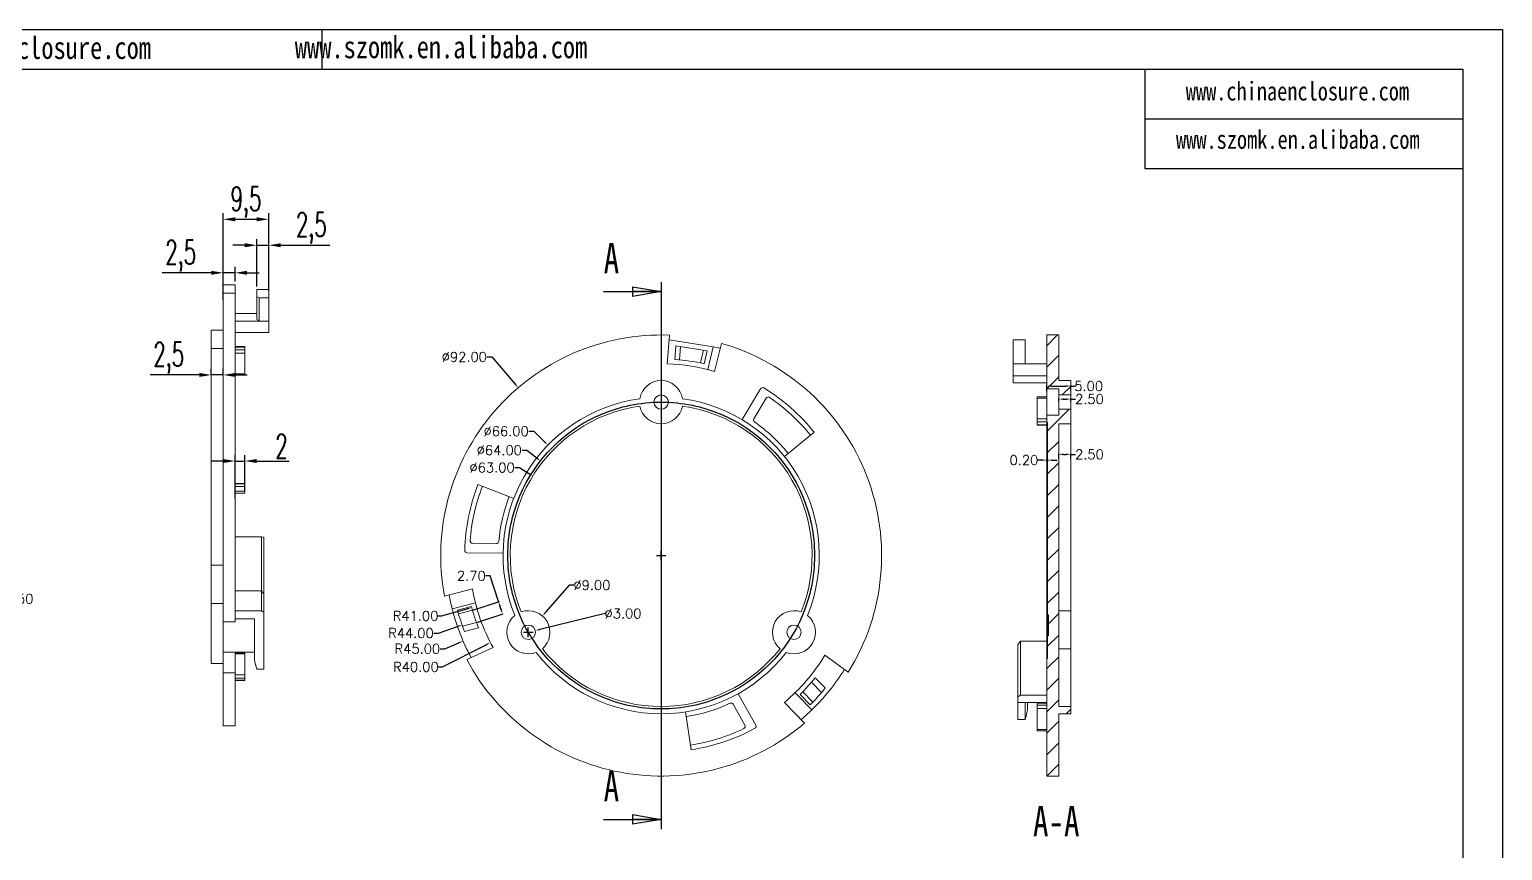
# Model space of a CAD drawing. Header units: inches. Extents: x 1813 to 4218, y 284 to 889.
# Drawn here: x 3910.6 to 4218, y 461.4 to 632.6 of the extents above; entities that cross this region are included whole.
import ezdxf

# ---------------------------------------------------------------- set-up
doc = ezdxf.new("R2010")
doc.units = ezdxf.units.IN
doc.header["$LTSCALE"] = 15
doc.linetypes.add('CENTER2', pattern=[28.575, 19.05, -3.175, 3.175, -3.175])
doc.layers.add('文字', color=81, linetype='Continuous')
doc.styles.add('SLDTEXTSTYLE0', font='TXT', dxfattribs={"width": 0.75})
doc.styles.add('SLDTEXTSTYLE2', font='TXT', dxfattribs={"width": 0.6, "bigfont": 'bigfont'})
doc.styles.get("Standard").update_dxf_attribs({"font": 'txt', "bigfont": 'gbcbig.shx'})
doc.styles.add('宋体', font='', dxfattribs={"width": 0.8, "height": 3.5})
doc.styles.get('宋体').set_extended_font_data('SimSun')
doc.dimstyles.new('2.5', dxfattribs={"dimtxt": 2, "dimasz": 1, "dimexe": 0.18, "dimexo": 0.0625, "dimgap": 0.09, "dimtad": 0, "dimtih": 1, "dimtoh": 1, "dimzin": 0, "dimdsep": 46, "dimtxsty": 'Standard', "dimcen": 1, "dimadec": 0, "dimazin": 2, "dimtfac": 1, "dimtofl": 0, "dimtmove": 0, "dimatfit": 3, "dimfxl": 1, "dimtolj": 1, "dimtzin": 0, "dimarcsym": 0})
doc.dimstyles.new('5', dxfattribs={"dimtxt": 5, "dimasz": 2.5, "dimexe": 1.25, "dimexo": 0.625, "dimtad": 1, "dimtxsty": 'SLDTEXTSTYLE2', "dimcen": 2.5, "dimclrd": 256, "dimclre": 256, "dimclrt": 256, "dimadec": 0, "dimazin": 0, "dimtfac": 1, "dimtmove": 0, "dimatfit": 3, "dimfxl": 1, "dimarcsym": 0})

# ---------------------------------------------------------------- blocks, each defined once
blk = doc.blocks.new('_CLOSED')
at = {"color": 0, "linetype": 'ByBlock', "lineweight": -2}
for p, q in [((-1, 0.166667), (0, 0)), ((-1, 0.166667), (-1, -0.166667)), ((0, 0), (-1, -0.166667)), ((0, 0), (-1, 0))]:
    blk.add_line(p, q, dxfattribs=at)
blk = doc.blocks.new('*D77')
at = {"color": 0, "lineweight": -2}
for p, q in [((3844.86, 533.42), (3846.86, 533.42)), ((3845.86, 532.42), (3845.86, 534.42)), ((3900.74, 513.9), (3883.07, 520.18)), ((3901.74, 513.9), (3900.74, 513.9))]:
    blk.add_line(p, q, dxfattribs=at)
at = {"color": 0}
blk.add_solid([(3883.13, 520.34), (3883.02, 520.03), (3882.13, 520.52)], dxfattribs=at)
at = {"layer": 'Defpoints', "color": 0}
for p in [(3845.86, 533.42), (3882.13, 520.52)]:
    blk.add_point(p, dxfattribs=at)
at = {"color": 0, "insert": (3906.67, 513.9), "char_height": 2, "attachment_point": 5}
blk.add_mtext('\\A1;R38.50', dxfattribs=at)
blk = doc.blocks.new('*D84')
at = {"lineweight": -2}
for p, q in [((3948.53, 581.89), (3938.28, 581.89)), ((3951.03, 580.05), (3951.03, 583.14)), ((3953.53, 581.89), (3951.03, 581.89)), ((3953.53, 580.05), (3953.53, 583.14)), ((3956.03, 581.89), (3958.53, 581.89))]:
    blk.add_line(p, q, dxfattribs=at)
for points in [[(3948.53, 582.31), (3948.53, 581.48), (3951.03, 581.89)], [(3956.03, 582.31), (3956.03, 581.48), (3953.53, 581.89)]]:
    blk.add_solid(points)
at = {"layer": 'Defpoints', "color": 0}
for p in [(3953.53, 581.89), (3951.03, 579.42), (3953.53, 579.42)]:
    blk.add_point(p, dxfattribs=at)
at = {"insert": (3942.16, 585.43), "char_height": 5, "attachment_point": 5, "style": 'SLDTEXTSTYLE2'}
blk.add_mtext('2,5', dxfattribs=at)
blk = doc.blocks.new('*D85')
at = {"lineweight": -2}
for p, q in [((3951.03, 576.22), (3951.03, 594.3)), ((3960.53, 579.02), (3960.53, 594.3)), ((3953.53, 593.05), (3958.03, 593.05))]:
    blk.add_line(p, q, dxfattribs=at)
for points in [[(3953.53, 593.47), (3953.53, 592.63), (3951.03, 593.05)], [(3958.03, 593.47), (3958.03, 592.63), (3960.53, 593.05)]]:
    blk.add_solid(points)
at = {"layer": 'Defpoints', "color": 0}
for p in [(3960.53, 593.05), (3960.53, 578.39), (3951.03, 575.6)]:
    blk.add_point(p, dxfattribs=at)
at = {"insert": (3955.78, 596.59), "char_height": 5, "attachment_point": 5, "style": 'SLDTEXTSTYLE2'}
blk.add_mtext('9,5', dxfattribs=at)
blk = doc.blocks.new('*D86')
at = {"lineweight": -2}
for p, q in [((3946.03, 560.59), (3935.78, 560.59)), ((3948.53, 560.65), (3948.53, 561.84)), ((3951.03, 560.59), (3948.53, 560.59)), ((3951.03, 560.65), (3951.03, 561.84)), ((3953.53, 560.59), (3956.03, 560.59))]:
    blk.add_line(p, q, dxfattribs=at)
for points in [[(3946.03, 561.01), (3946.03, 560.18), (3948.53, 560.59)], [(3953.53, 561.01), (3953.53, 560.18), (3951.03, 560.59)]]:
    blk.add_solid(points)
at = {"layer": 'Defpoints', "color": 0}
for p in [(3948.53, 560.02), (3951.03, 560.59), (3951.03, 560.02)]:
    blk.add_point(p, dxfattribs=at)
at = {"insert": (3939.66, 564.14), "char_height": 5, "attachment_point": 5, "style": 'SLDTEXTSTYLE2'}
blk.add_mtext('2,5', dxfattribs=at)
blk = doc.blocks.new('*D87')
at = {"lineweight": -2}
for p, q in [((3955.53, 587.64), (3953.03, 587.64)), ((3958.03, 579.02), (3958.03, 588.89)), ((3958.03, 587.64), (3960.53, 587.64)), ((3960.53, 578.17), (3960.53, 588.89)), ((3963.03, 587.64), (3973.28, 587.64))]:
    blk.add_line(p, q, dxfattribs=at)
for points in [[(3955.53, 588.06), (3955.53, 587.23), (3958.03, 587.64)], [(3963.03, 588.06), (3963.03, 587.23), (3960.53, 587.64)]]:
    blk.add_solid(points)
at = {"layer": 'Defpoints', "color": 0}
for p in [(3960.53, 587.64), (3958.03, 578.39), (3960.53, 577.54)]:
    blk.add_point(p, dxfattribs=at)
at = {"insert": (3969.41, 591.19), "char_height": 5, "attachment_point": 5, "style": 'SLDTEXTSTYLE2'}
blk.add_mtext('2,5', dxfattribs=at)
blk = doc.blocks.new('*D88')
at = {"lineweight": -2}
for p, q in [((3951.03, 542.64), (3948.53, 542.64)), ((3953.53, 534.82), (3953.53, 543.89)), ((3953.53, 542.64), (3955.53, 542.64)), ((3955.53, 536.53), (3955.53, 543.89)), ((3958.03, 542.64), (3964.82, 542.64))]:
    blk.add_line(p, q, dxfattribs=at)
for points in [[(3951.03, 543.06), (3951.03, 542.23), (3953.53, 542.64)], [(3958.03, 543.06), (3958.03, 542.23), (3955.53, 542.64)]]:
    blk.add_solid(points)
at = {"layer": 'Defpoints', "color": 0}
for p in [(3953.53, 542.64), (3955.53, 535.91), (3953.53, 534.19)]:
    blk.add_point(p, dxfattribs=at)
at = {"insert": (3963.2, 545.77), "char_height": 5, "attachment_point": 5, "style": 'SLDTEXTSTYLE2'}
blk.add_mtext('2', dxfattribs=at)
blk = doc.blocks.new('*D91')
at = {"color": 0, "lineweight": -2}
for p, q in [((4023.21, 516.76), (4018.3, 511.09)), ((4024.21, 516.76), (4023.21, 516.76)), ((4014.7, 505.93), (4014.7, 507.93)), ((4013.7, 506.93), (4015.7, 506.93))]:
    blk.add_line(p, q, dxfattribs=at)
at = {"color": 0}
blk.add_solid([(4018.18, 511.2), (4018.43, 510.98), (4017.65, 510.33)], dxfattribs=at)
at = {"layer": 'Defpoints', "color": 0}
for p in [(4017.65, 510.33), (4011.76, 503.52)]:
    blk.add_point(p, dxfattribs=at)
at = {"color": 0, "insert": (4027.97, 516.76), "char_height": 2, "attachment_point": 5}
blk.add_mtext('\\A1;∅9.00', dxfattribs=at)
blk = doc.blocks.new('*D92')
at = {"color": 0, "lineweight": -2}
for p, q in [((4030.71, 510.81), (4017.13, 507.52)), ((4014.7, 505.93), (4014.7, 507.93)), ((4013.7, 506.93), (4015.7, 506.93))]:
    blk.add_line(p, q, dxfattribs=at)
at = {"color": 0}
blk.add_solid([(4017.1, 507.68), (4017.17, 507.35), (4016.16, 507.28)], dxfattribs=at)
at = {"layer": 'Defpoints', "color": 0}
for p in [(4016.16, 507.28), (4013.25, 506.57)]:
    blk.add_point(p, dxfattribs=at)
at = {"color": 0, "insert": (4034.46, 510.81), "char_height": 2, "attachment_point": 5}
blk.add_mtext('\\A1;∅3.00', dxfattribs=at)
blk = doc.blocks.new('*D93')
at = {"color": 0, "lineweight": -2}
for p, q in [((4006.09, 564.35), (4007.09, 564.35)), ((4007.09, 564.35), (4011.92, 558.69)), ((4041.42, 522.93), (4043.42, 522.93)), ((4042.42, 521.93), (4042.42, 523.93))]:
    blk.add_line(p, q, dxfattribs=at)
at = {"color": 0}
blk.add_solid([(4012.05, 558.8), (4011.8, 558.58), (4012.57, 557.93)], dxfattribs=at)
at = {"layer": 'Defpoints', "color": 0}
for p in [(4012.57, 557.93), (4072.26, 487.92)]:
    blk.add_point(p, dxfattribs=at)
at = {"color": 0, "insert": (4001.34, 564.35), "char_height": 2, "attachment_point": 5}
blk.add_mtext('\\A1;∅92.00', dxfattribs=at)
blk = doc.blocks.new('*D94')
at = {"color": 0, "lineweight": -2}
for p, q in [((4014.82, 548.84), (4015.82, 548.84)), ((4015.82, 548.84), (4018.07, 546.66)), ((4041.42, 522.93), (4043.42, 522.93)), ((4042.42, 521.93), (4042.42, 523.93))]:
    blk.add_line(p, q, dxfattribs=at)
at = {"color": 0}
blk.add_solid([(4018.18, 546.77), (4017.95, 546.54), (4018.78, 545.96)], dxfattribs=at)
at = {"layer": 'Defpoints', "color": 0}
for p in [(4018.78, 545.96), (4066.05, 499.9)]:
    blk.add_point(p, dxfattribs=at)
at = {"color": 0, "insert": (4010.07, 548.84), "char_height": 2, "attachment_point": 5}
blk.add_mtext('\\A1;∅66.00', dxfattribs=at)
blk = doc.blocks.new('*D95')
at = {"color": 0, "lineweight": -2}
for p, q in [((4013.4, 544.88), (4014.4, 544.88)), ((4014.4, 544.88), (4016.44, 543.28)), ((4041.42, 522.93), (4043.42, 522.93)), ((4042.42, 521.93), (4042.42, 523.93))]:
    blk.add_line(p, q, dxfattribs=at)
at = {"color": 0}
blk.add_solid([(4016.54, 543.41), (4016.34, 543.15), (4017.23, 542.66)], dxfattribs=at)
at = {"layer": 'Defpoints', "color": 0}
for p in [(4017.23, 542.66), (4067.61, 503.19)]:
    blk.add_point(p, dxfattribs=at)
at = {"color": 0, "insert": (4008.64, 544.88), "char_height": 2, "attachment_point": 5}
blk.add_mtext('\\A1;∅64.00', dxfattribs=at)
blk = doc.blocks.new('*D96')
at = {"color": 0, "lineweight": -2}
for p, q in [((4011.88, 541.26), (4012.88, 541.26)), ((4012.88, 541.26), (4014.8, 540.07)), ((4041.42, 522.93), (4043.42, 522.93)), ((4042.42, 521.93), (4042.42, 523.93))]:
    blk.add_line(p, q, dxfattribs=at)
at = {"color": 0}
blk.add_solid([(4014.89, 540.21), (4014.72, 539.92), (4015.65, 539.54)], dxfattribs=at)
at = {"layer": 'Defpoints', "color": 0}
for p in [(4015.65, 539.54), (4069.18, 506.32)]:
    blk.add_point(p, dxfattribs=at)
at = {"color": 0, "insert": (4007.13, 541.26), "char_height": 2, "attachment_point": 5}
blk.add_mtext('\\A1;∅63.00', dxfattribs=at)
blk = doc.blocks.new('*D97')
at = {"color": 0, "lineweight": -2}
for p, q in [((4041.42, 522.93), (4043.42, 522.93)), ((4042.42, 521.93), (4042.42, 523.93)), ((3995.58, 510.34), (3996.58, 510.34)), ((3996.58, 510.34), (4001.92, 511.81))]:
    blk.add_line(p, q, dxfattribs=at)
at = {"color": 0}
blk.add_solid([(4001.87, 511.97), (4001.96, 511.65), (4002.88, 512.07)], dxfattribs=at)
at = {"layer": 'Defpoints', "color": 0}
for p in [(4042.42, 522.93), (4002.88, 512.07)]:
    blk.add_point(p, dxfattribs=at)
at = {"color": 0, "insert": (3991.16, 510.34), "char_height": 2, "attachment_point": 5}
blk.add_mtext('\\A1;R41.00', dxfattribs=at)
blk = doc.blocks.new('*D98')
at = {"color": 0, "lineweight": -2}
for p, q in [((4041.42, 522.93), (4043.42, 522.93)), ((4042.42, 521.93), (4042.42, 523.93)), ((3995.96, 506.75), (3999.92, 508.13)), ((3994.96, 506.75), (3995.96, 506.75))]:
    blk.add_line(p, q, dxfattribs=at)
at = {"color": 0}
blk.add_solid([(3999.87, 508.29), (3999.97, 507.97), (4000.86, 508.46)], dxfattribs=at)
at = {"layer": 'Defpoints', "color": 0}
for p in [(4042.42, 522.93), (4000.86, 508.46)]:
    blk.add_point(p, dxfattribs=at)
at = {"color": 0, "insert": (3990.21, 506.75), "char_height": 2, "attachment_point": 5}
blk.add_mtext('\\A1;R44.00', dxfattribs=at)
blk = doc.blocks.new('*D99')
at = {"color": 0, "lineweight": -2}
for p, q in [((4041.42, 522.93), (4043.42, 522.93)), ((4042.42, 521.93), (4042.42, 523.93)), ((3997.3, 503.48), (4000.17, 504.72)), ((3996.3, 503.48), (3997.3, 503.48))]:
    blk.add_line(p, q, dxfattribs=at)
at = {"color": 0}
blk.add_solid([(4000.11, 504.87), (4000.24, 504.57), (4001.09, 505.12)], dxfattribs=at)
at = {"layer": 'Defpoints', "color": 0}
for p in [(4042.42, 522.93), (4001.09, 505.12)]:
    blk.add_point(p, dxfattribs=at)
at = {"color": 0, "insert": (3991.55, 503.48), "char_height": 2, "attachment_point": 5}
blk.add_mtext('\\A1;R45.00', dxfattribs=at)
blk = doc.blocks.new('*D100')
at = {"color": 0, "lineweight": -2}
for p, q in [((4041.42, 522.93), (4043.42, 522.93)), ((4042.42, 521.93), (4042.42, 523.93)), ((3996.82, 499.7), (4005.88, 504.32)), ((3995.82, 499.7), (3996.82, 499.7))]:
    blk.add_line(p, q, dxfattribs=at)
at = {"color": 0}
blk.add_solid([(4005.81, 504.47), (4005.96, 504.17), (4006.78, 504.77)], dxfattribs=at)
at = {"layer": 'Defpoints', "color": 0}
for p in [(4042.42, 522.93), (4006.78, 504.77)]:
    blk.add_point(p, dxfattribs=at)
at = {"color": 0, "insert": (3991.23, 499.7), "char_height": 2, "attachment_point": 5}
blk.add_mtext('\\A1;R40.00', dxfattribs=at)
blk = doc.blocks.new('*D101')
at = {"color": 0, "lineweight": -2}
for p, q in [((4006.73, 518.7), (4005.73, 518.7)), ((4008.48, 513.32), (4006.73, 518.7)), ((4003.09, 511.56), (4008.65, 513.37)), ((4003.92, 508.99), (4009.48, 510.8)), ((4009, 511.69), (4008.78, 512.36))]:
    blk.add_line(p, q, dxfattribs=at)
at = {"color": 0}
for points in [[(4008.94, 512.42), (4008.63, 512.31), (4008.48, 513.32)], [(4009.16, 511.75), (4008.84, 511.64), (4009.31, 510.74)]]:
    blk.add_solid(points, dxfattribs=at)
at = {"layer": 'Defpoints', "color": 0}
for p in [(4003.03, 511.55), (4008.48, 513.32), (4003.87, 508.97)]:
    blk.add_point(p, dxfattribs=at)
at = {"color": 0, "insert": (4002.8, 518.7), "char_height": 2, "attachment_point": 5}
blk.add_mtext('\\A1;2.70', dxfattribs=at)
blk = doc.blocks.new('*D102')
at = {"color": 0, "lineweight": -2}
for p, q in [((4125.37, 543.19), (4125.37, 544.21)), ((4127.87, 543.19), (4127.87, 544.21)), ((4126.37, 544.03), (4126.87, 544.03)), ((4127.87, 544.03), (4128.87, 544.03))]:
    blk.add_line(p, q, dxfattribs=at)
at = {"color": 0}
for points in [[(4126.37, 544.2), (4126.37, 543.87), (4125.37, 544.03)], [(4126.87, 544.2), (4126.87, 543.87), (4127.87, 544.03)]]:
    blk.add_solid(points, dxfattribs=at)
at = {"layer": 'Defpoints', "color": 0}
for p in [(4125.37, 543.13), (4127.87, 544.03), (4127.87, 543.13)]:
    blk.add_point(p, dxfattribs=at)
at = {"color": 0, "insert": (4131.79, 544.03), "char_height": 2, "attachment_point": 5}
blk.add_mtext('\\A1;2.50', dxfattribs=at)
blk = doc.blocks.new('*D103')
at = {"color": 0, "lineweight": -2}
for p, q in [((4121.87, 542.83), (4120.87, 542.83)), ((4122.87, 542.53), (4122.87, 543.01)), ((4123.07, 542.53), (4123.07, 543.01)), ((4124.07, 542.83), (4125.07, 542.83))]:
    blk.add_line(p, q, dxfattribs=at)
at = {"color": 0}
for points in [[(4121.87, 543), (4121.87, 542.66), (4122.87, 542.83)], [(4124.07, 543), (4124.07, 542.66), (4123.07, 542.83)]]:
    blk.add_solid(points, dxfattribs=at)
at = {"layer": 'Defpoints', "color": 0}
for p in [(4122.87, 542.83), (4122.87, 542.47), (4123.07, 542.47)]:
    blk.add_point(p, dxfattribs=at)
at = {"color": 0, "insert": (4118.11, 542.83), "char_height": 2, "attachment_point": 5}
blk.add_mtext('\\A1;0.20', dxfattribs=at)
blk = doc.blocks.new('*D104')
at = {"color": 0, "lineweight": -2}
for p, q in [((4125.37, 554.99), (4125.37, 555.73)), ((4126.37, 555.55), (4126.87, 555.55)), ((4127.87, 554.99), (4127.87, 555.73)), ((4127.87, 555.55), (4128.87, 555.55))]:
    blk.add_line(p, q, dxfattribs=at)
at = {"color": 0}
for points in [[(4126.37, 555.71), (4126.37, 555.38), (4125.37, 555.55)], [(4126.87, 555.71), (4126.87, 555.38), (4127.87, 555.55)]]:
    blk.add_solid(points, dxfattribs=at)
at = {"layer": 'Defpoints', "color": 0}
for p in [(4125.37, 554.93), (4127.87, 555.55), (4127.87, 554.93)]:
    blk.add_point(p, dxfattribs=at)
at = {"color": 0, "insert": (4131.79, 555.55), "char_height": 2, "attachment_point": 5}
blk.add_mtext('\\A1;2.50', dxfattribs=at)
blk = doc.blocks.new('*D105')
at = {"color": 0, "lineweight": -2}
for p, q in [((4122.87, 557.23), (4122.87, 558.46)), ((4123.87, 558.28), (4126.87, 558.28)), ((4127.87, 557.23), (4127.87, 558.46)), ((4127.87, 558.28), (4128.87, 558.28))]:
    blk.add_line(p, q, dxfattribs=at)
at = {"color": 0}
for points in [[(4123.87, 558.45), (4123.87, 558.12), (4122.87, 558.28)], [(4126.87, 558.45), (4126.87, 558.12), (4127.87, 558.28)]]:
    blk.add_solid(points, dxfattribs=at)
at = {"layer": 'Defpoints', "color": 0}
for p in [(4122.87, 557.16), (4127.87, 558.28), (4127.87, 557.16)]:
    blk.add_point(p, dxfattribs=at)
at = {"color": 0, "insert": (4131.62, 558.28), "char_height": 2, "attachment_point": 5}
blk.add_mtext('\\A1;5.00', dxfattribs=at)

msp = doc.modelspace()

# ---------------------------------------------------------------- hatches: boundary and pattern name
at = {"linetype": 'Continuous', "lineweight": 0}
h = msp.add_hatch(dxfattribs=at)
h.set_pattern_fill('ANSI31', color=4, style=0)
h.paths.add_polyline_path([(4125.366, 568.927), (4122.866, 568.927), (4122.866, 557.677), (4125.366, 557.677), (4125.366, 556.427), (4127.866, 556.427), (4127.866, 559.427), (4125.366, 559.427)], flags=0)
h = msp.add_hatch(dxfattribs=at)
h.set_pattern_fill('ANSI31', color=4, style=0)
h.paths.add_polyline_path([(4123.266, 506.161), (4123.066, 506.161), (4123.066, 501.481), (4122.866, 501.481), (4122.866, 476.927), (4125.366, 476.927), (4125.366, 489.927), (4127.866, 489.927), (4127.866, 491.427), (4125.366, 491.427), (4125.366, 550.427), (4127.866, 550.427), (4127.866, 553.427), (4125.366, 553.427), (4125.366, 552.177), (4122.866, 552.177), (4122.866, 550.677), (4123.066, 550.677), (4123.066, 510.551), (4123.266, 510.551)], flags=0)

# ---------------------------------------------------------------- linework, layer by layer
for p, q in [((3725.294, 632.646), (4217.981, 632.646)), ((3971.638, 632.646), (3971.638, 624.352)), ((4217.981, 632.646), (4217.981, 284.282)), ((3741.883, 624.352), (4209.687, 624.352)), ((4143.332, 624.352), (4143.332, 603.616)), ((4209.687, 624.352), (4209.687, 292.576)), ((4143.332, 613.984), (4209.687, 613.984)), ((4143.332, 603.616), (4209.687, 603.616))]:
    msp.add_line(p, q)
at = {"color": 7, "linetype": 'Continuous', "lineweight": 15}
for p, q in [((3953.535, 579.42), (3951.035, 579.42)), ((3951.035, 579.387), (3951.035, 579.42)), ((3951.035, 579.387), (3953.535, 579.387)), ((3951.035, 579.387), (3951.035, 577.666)), ((3953.535, 579.387), (3953.535, 579.42)), ((3953.535, 577.666), (3953.535, 579.387)), ((3958.035, 578.39), (3960.535, 578.39)), ((3958.035, 578.39), (3958.035, 576.931)), ((3960.535, 578.39), (3960.535, 576.695)), ((3951.035, 509.11), (3951.035, 577.666)), ((3951.035, 577.666), (3953.535, 577.666)), ((3953.535, 509.11), (3953.535, 577.666)), ((3958.035, 576.931), (3958.535, 576.695)), ((3958.035, 572.224), (3958.035, 576.931)), ((3958.535, 576.695), (3960.535, 576.695)), ((3958.535, 576.695), (3958.535, 571.832)), ((3960.535, 576.695), (3960.535, 571.832)), ((3958.035, 573.4), (3953.535, 573.4)), ((3958.535, 571.832), (3953.535, 571.832)), ((3960.535, 571.832), (3958.535, 571.832)), ((3960.535, 571.832), (3960.535, 569.432)), ((3951.035, 569.92), (3948.535, 569.92)), ((3948.535, 566.119), (3948.535, 569.92)), ((3960.535, 569.432), (3953.535, 569.432)), ((4044.154, 568.894), (4043.7, 562.907)), ((4122.866, 568.927), (4125.366, 568.927)), ((4122.866, 557.677), (4122.866, 568.927)), ((4125.366, 559.427), (4125.366, 568.927)), ((3948.535, 566.119), (3951.035, 566.119)), ((3948.535, 520.92), (3948.535, 566.119)), ((3955.535, 566.495), (3953.535, 566.495)), ((3953.535, 565.823), (3955.535, 565.823)), ((3955.535, 566.495), (3955.535, 566.408)), ((3955.535, 566.408), (3955.535, 565.823)), ((3955.535, 565.823), (3955.535, 565.161)), ((4044.078, 567.897), (4053.275, 566.438)), ((4045.274, 563.828), (4045.489, 566.661)), ((4052.047, 565.62), (4045.489, 566.661)), ((4046.48, 566.504), (4046.271, 563.746)), ((4050.609, 563.101), (4051.254, 565.746)), ((4051.392, 562.933), (4052.047, 565.62)), ((4052.128, 561.731), (4053.275, 566.438)), ((4053.275, 566.438), (4054.762, 566.202)), ((4053.576, 561.339), (4054.999, 567.173)), ((4118.366, 567.897), (4115.866, 567.897)), ((4115.866, 562.907), (4115.866, 567.897)), ((4118.366, 562.907), (4118.366, 567.897)), ((3955.535, 565.161), (3953.535, 565.161)), ((3955.535, 565.161), (3955.535, 560.848)), ((4115.866, 562.907), (4118.366, 562.907)), ((4115.866, 560.408), (4115.866, 562.907)), ((4118.366, 562.907), (4122.866, 562.907)), ((3953.535, 560.848), (3955.535, 560.848)), ((3953.535, 560.604), (3955.535, 560.604)), ((3955.535, 560.848), (3955.535, 560.604)), ((4115.866, 558.939), (4115.866, 560.408)), ((4115.866, 560.408), (4122.866, 560.408)), ((4063.163, 557.707), (4059.323, 551.269)), ((4115.866, 558.939), (4122.866, 558.939)), ((4125.366, 557.677), (4122.866, 557.677)), ((4122.866, 557.677), (4122.866, 552.177)), ((4125.366, 559.427), (4127.866, 559.427)), ((4125.366, 556.427), (4125.366, 557.677)), ((4125.366, 556.427), (4127.866, 556.427)), ((4125.366, 553.427), (4125.366, 556.427)), ((4127.866, 556.427), (4127.866, 559.427)), ((4127.866, 553.427), (4127.866, 556.427)), ((4064.329, 555.758), (4061.762, 551.454)), ((4122.866, 556.002), (4120.866, 556.002)), ((4120.866, 555.758), (4120.866, 556.002)), ((4120.866, 551.454), (4120.866, 555.758)), ((4125.366, 552.177), (4125.366, 553.427)), ((4127.866, 553.427), (4125.366, 553.427)), ((4127.866, 550.427), (4127.866, 553.427)), ((4120.866, 550.788), (4120.866, 551.454)), ((4120.866, 550.21), (4120.866, 550.788)), ((4120.866, 550.21), (4122.866, 550.21)), ((4120.866, 550.111), (4120.866, 550.21)), ((4122.866, 550.677), (4122.866, 552.177)), ((4122.866, 552.177), (4125.366, 552.177)), ((4123.066, 550.677), (4122.866, 550.677)), ((4122.866, 545.677), (4122.866, 550.677)), ((4123.066, 550.677), (4123.066, 510.551)), ((4127.866, 550.427), (4125.366, 550.427)), ((4125.366, 491.427), (4125.366, 550.427)), ((4127.866, 511.427), (4127.866, 550.427)), ((4068.131, 543.612), (4074.364, 548.626)), ((4120.866, 550.111), (4122.866, 550.111)), ((4123.066, 545.677), (4122.866, 545.677)), ((4122.866, 545.677), (4122.866, 521.624)), ((3955.535, 537.979), (3953.535, 537.979)), ((3955.535, 537.979), (3955.535, 537.908)), ((3953.535, 537.908), (3955.535, 537.908)), ((3955.535, 537.35), (3953.535, 537.35)), ((3955.535, 535.909), (3953.535, 535.909)), ((3955.535, 537.908), (3955.535, 537.35)), ((3955.535, 537.35), (3955.535, 536.366)), ((3955.535, 536.366), (3955.535, 535.909)), ((4011.648, 534.853), (4004.189, 537.744)), ((3959.035, 526.827), (3953.535, 526.827)), ((3959.035, 515.564), (3959.035, 526.827)), ((3959.035, 526.827), (3959.535, 526.74)), ((3959.535, 526.74), (3959.535, 514.81)), ((4001.925, 523.503), (4009.421, 523.397)), ((4003.029, 525.488), (4008.04, 525.416)), ((3951.035, 520.92), (3948.535, 520.92)), ((3948.535, 512.92), (3948.535, 520.92)), ((4122.866, 521.624), (4123.066, 521.624)), ((4122.866, 511.624), (4122.866, 521.624)), ((3959.035, 515.564), (3953.535, 515.564)), ((3959.035, 511.428), (3959.035, 515.564)), ((3959.535, 514.825), (3959.535, 510.99)), ((4003.024, 515.987), (3997.201, 514.473)), ((4123.041, 513.659), (4123.066, 513.659)), ((3948.535, 512.92), (3951.035, 512.92)), ((3948.535, 500.42), (3948.535, 512.92)), ((3959.035, 511.428), (3953.535, 511.428)), ((3959.535, 510.99), (3959.535, 499.203)), ((4003.656, 513.051), (3998.817, 511.793)), ((4002.815, 512.316), (3999.911, 511.561)), ((4003.029, 511.545), (4000.125, 510.79)), ((4123.066, 511.624), (4122.866, 511.624)), ((4122.866, 511.624), (4122.866, 506.481)), ((4123.266, 510.551), (4123.066, 510.551)), ((4123.066, 510.551), (4123.066, 506.161)), ((4123.266, 510.551), (4123.266, 506.161)), ((4127.866, 511.427), (4125.366, 511.427)), ((4127.866, 511.427), (4127.866, 503.5)), ((3951.035, 509.11), (3953.535, 509.11)), ((3951.035, 509.11), (3951.035, 502.775)), ((3957.535, 509.698), (3953.535, 509.698)), ((3957.535, 509.698), (3957.535, 501.228)), ((4000.95, 508.215), (4003.866, 508.973)), ((4004.293, 507.844), (4001.369, 507.084)), ((4116.866, 493.431), (4116.866, 504.332)), ((4117.366, 505.071), (4117.366, 493.814)), ((4117.366, 505.071), (4122.866, 505.071)), ((4122.866, 506.481), (4123.066, 506.481)), ((4122.866, 501.481), (4122.866, 506.481)), ((4123.066, 506.161), (4123.066, 501.481)), ((4123.266, 506.161), (4123.066, 506.161)), ((3951.035, 502.775), (3953.535, 502.775)), ((3951.035, 502.775), (3951.035, 498.489)), ((3957.535, 502.775), (3953.535, 502.775)), ((3953.535, 498.489), (3953.535, 502.775)), ((3955.535, 502.66), (3953.535, 502.66)), ((3955.535, 502.66), (3955.535, 502.404)), ((3955.535, 502.404), (3955.535, 498.029)), ((4001.839, 501.263), (4007.331, 503.721)), ((4081.469, 498.617), (4076.595, 502.144)), ((4122.866, 476.927), (4122.866, 501.481)), ((4122.866, 501.481), (4123.066, 501.481)), ((4127.866, 503.5), (4125.366, 503.5)), ((4127.866, 491.427), (4127.866, 503.5)), ((3948.535, 500.42), (3951.035, 500.42)), ((3953.535, 498.489), (3951.035, 498.489)), ((3951.035, 487.42), (3951.035, 498.489)), ((3953.535, 487.42), (3953.535, 498.489)), ((3955.535, 498.029), (3955.535, 497.334)), ((3958.035, 499.203), (3959.535, 499.203)), ((3953.535, 496.907), (3955.535, 496.907)), ((3953.535, 496.864), (3955.535, 496.864)), ((3955.535, 497.334), (3955.535, 496.907)), ((3955.535, 496.907), (3955.535, 496.864)), ((4075.893, 494.372), (4073.779, 496.517)), ((4074.543, 497.452), (4076.663, 495.3)), ((4059.894, 487.536), (4057.451, 491.911)), ((4062.165, 487.571), (4058.51, 494.117)), ((4068.125, 492.282), (4072.348, 487.996)), ((4070.351, 494.297), (4073.861, 490.735)), ((4071.409, 493.936), (4073.515, 491.799)), ((4071.969, 494.507), (4074.076, 492.369)), ((4117.366, 493.814), (4116.866, 493.431)), ((4116.866, 492.282), (4116.866, 493.431)), ((4116.866, 492.282), (4118.366, 492.282)), ((4116.866, 488.71), (4116.866, 492.282)), ((4117.366, 493.814), (4122.866, 493.814)), ((4118.366, 492.282), (4122.866, 492.282)), ((4118.366, 488.71), (4118.366, 492.282)), ((4118.866, 492.282), (4118.866, 490.735)), ((4122.866, 492.167), (4120.866, 492.167)), ((4120.866, 492.12), (4120.866, 492.167)), ((4120.866, 491.715), (4120.866, 492.12)), ((4047.475, 490.317), (4048.701, 482.412)), ((4120.866, 491.715), (4122.866, 491.715)), ((4120.866, 491.012), (4120.866, 491.715)), ((4122.866, 491.012), (4120.866, 491.012)), ((4120.866, 486.627), (4120.866, 491.012)), ((4127.866, 491.427), (4125.366, 491.427)), ((4127.866, 489.927), (4125.366, 489.927)), ((4125.366, 476.927), (4125.366, 489.927)), ((4127.866, 489.927), (4127.866, 491.427)), ((3951.035, 487.42), (3953.535, 487.42)), ((4118.366, 488.71), (4116.866, 488.71)), ((4120.866, 486.627), (4122.866, 486.627)), ((4120.866, 486.371), (4120.866, 486.627)), ((4120.866, 486.371), (4122.866, 486.371)), ((4125.366, 476.927), (4122.866, 476.927))]:
    msp.add_line(p, q, dxfattribs=at)
at = {"color": 7, "linetype": 'Continuous', "lineweight": 30}
for p, q in [((4030.418, 577.967), (4042.418, 577.967)), ((4030.418, 467.887), (4042.418, 467.887))]:
    msp.add_line(p, q, dxfattribs=at)
at = {"color": 1, "linetype": 'CENTER2'}
msp.add_line((4042.418, 579.967), (4042.418, 465.887), dxfattribs=at)
at = {"color": 8, "linetype": 'Continuous', "lineweight": 15}
for p, q in [((3955.535, 566.408), (3953.535, 566.408)), ((4122.866, 555.758), (4120.866, 555.758)), ((4120.866, 551.454), (4122.866, 551.454)), ((4122.866, 550.788), (4120.866, 550.788)), ((3953.535, 536.366), (3955.535, 536.366)), ((3955.535, 502.404), (3953.535, 502.404)), ((3953.535, 498.029), (3955.535, 498.029)), ((3955.535, 497.334), (3953.535, 497.334)), ((4122.866, 492.12), (4120.866, 492.12))]:
    msp.add_line(p, q, dxfattribs=at)
at = {"color": 7, "linetype": 'Continuous', "lineweight": 15}
for centre in [(4042.418, 554.927), (4014.705, 506.927), (4070.131, 506.927)]:
    msp.add_circle(centre, 1.5, dxfattribs=at)
at = {"color": 1, "linetype": 'CENTER2'}
msp.add_circle((4042.418, 522.927), 32, dxfattribs=at)
at = {"color": 7, "linetype": 'Continuous', "lineweight": 15}
for centre, radius, start, end in [((4042.418, 522.927), 46, 87.83683, 190.59104), ((4042.418, 522.927), 46, 328.0969, 74.12749), ((4042.418, 522.927), 40, 73.80141, 88.16292), ((4042.418, 522.927), 41, 77.35683, 86.00502), ((4042.418, 554.927), 4.5, 8.93895, 171.06105), ((4063.592, 557.451), 0.5, 58.47764, 149.18501), ((4042.418, 522.927), 41, 38.81476, 58.47764), ((4042.418, 522.927), 33, 97.7417, 202.2583), ((4042.418, 522.927), 31.5, 98.07732, 201.92268), ((4042.418, 554.927), 4.5, 190.40212, 349.59788), ((4042.418, 522.927), 31.5, 338.07732, 81.92268), ((4042.418, 522.927), 33, 337.7417, 82.2583), ((4064.759, 555.502), 0.5, 55.55627, 149.18501), ((4042.418, 522.927), 40, 38.81476, 55.55627), ((4062.192, 551.198), 0.5, 149.18501, 235.0295), ((4042.418, 522.927), 34, 38.81476, 55.0295), ((4042.418, 522.927), 41, 158.81476, 178.47764), ((4042.418, 522.927), 40, 158.81476, 175.55627), ((4042.418, 522.927), 34, 158.81476, 175.0295), ((4003.037, 525.988), 0.5, 175.55627, 269.18501), ((4008.048, 525.916), 0.5, 269.18501, 355.0295), ((4001.932, 524.003), 0.5, 178.47764, 269.18501), ((4042.418, 522.927), 45, 190.50231, 194.32547), ((4042.418, 522.927), 40, 189.99194, 208.69601), ((4042.418, 522.927), 45, 194.32547, 208.18563), ((4042.418, 522.927), 44, 194.97084, 201.10518), ((4042.418, 522.927), 41, 194.99965, 201.58516), ((4014.705, 506.927), 4.5, 128.93895, 291.06105), ((4014.705, 506.927), 4.5, 310.40212, 109.59788), ((4070.131, 506.927), 4.5, 70.40212, 229.59788), ((4070.131, 506.927), 4.5, 248.93895, 51.06105), ((4042.418, 522.927), 46, 208.0969, 310.59104), ((4042.418, 522.927), 33, 217.7417, 322.2583), ((4042.418, 522.927), 31.5, 218.07732, 321.92268), ((4042.418, 522.927), 40, 309.99194, 328.69601), ((4042.418, 522.927), 45, 314.32547, 328.18563), ((4042.418, 522.927), 41, 314.99965, 321.58516), ((4042.418, 522.927), 44, 314.97084, 321.10518), ((4042.418, 522.927), 34, 278.81476, 295.0295), ((4057.014, 491.667), 0.5, 29.18501, 115.0295), ((4042.418, 522.927), 45, 310.50231, 314.32547), ((4042.418, 522.927), 40, 278.81476, 295.55627), ((4042.418, 522.927), 41, 278.81476, 298.47764), ((4059.458, 487.292), 0.5, 295.55627, 29.18501), ((4061.729, 487.328), 0.5, 298.47764, 29.18501)]:
    msp.add_arc(centre, radius, start, end, dxfattribs=at)
for centre, major_axis, ratio, start_param, end_param in [((3957.954, 533.42), (-3.524, 39.984), 0.3216124, 5.9721324, 6.0096462), ((3964.233, 533.42), (42.811, -42.811), 0.3238507, 4.9098196, 4.9209985), ((3957.502, 533.42), (-5.338, 44.996), 0.1170929, 2.3540778, 2.4208044), ((4118.899, 522.927), (5.338, 44.996), 0.1170929, 3.8623809, 3.9291075)]:
    msp.add_ellipse(centre, major_axis=major_axis, ratio=ratio, start_param=start_param, end_param=end_param, dxfattribs=at)
for points in [[(3959.535, 514.825), (3959.368, 515.071), (3959.201, 515.318), (3959.035, 515.564)], [(4116.866, 504.332), (4117.034, 504.578), (4117.2, 504.825), (4117.366, 505.071)]]:
    msp.add_open_spline(points, degree=3, dxfattribs=at)

# ---------------------------------------------------------------- block references
at = {"color": 7, "linetype": 'Continuous', "lineweight": 30, "xscale": 6, "yscale": 6}
for p in [(4042.418, 577.967), (4042.418, 467.887)]:
    msp.add_blockref('_CLOSED', p, dxfattribs=at)

# ---------------------------------------------------------------- texts
at = {"color": 7, "linetype": 'Continuous', "char_height": 6.35, "attachment_point": 1, "style": 'SLDTEXTSTYLE0'}
for s, insert in [('A', (4030.418, 588.118)), ('A', (4030.418, 478.038)), ('A-A', (4119.999, 470.691))]:
    msp.add_mtext(s, dxfattribs=dict(at, insert=insert))
at = {"layer": '文字', "color": 0, "attachment_point": 1, "style": '宋体'}
for s, insert, char_height, width in [('www.chinaenclosure.com', (3880.039, 631.17), 4.67141, 82.07212), ('www.szomk.en.alibaba.com', (3965.982, 631.319), 4.67141, 82.07212), ('www.chinaenclosure.com', (4151.88, 621.726), 3.89284, 68.39344), ('www.szomk.en.alibaba.com', (4149.846, 611.645), 3.89284, 68.39344)]:
    msp.add_mtext(s, dxfattribs=dict(at, insert=insert, char_height=char_height, width=width))

# ---------------------------------------------------------------- dimensions: what is measured, and where the dimension line sits
for base, p1, p2, dimstyle, picture, middle in [((3960.535, 593.051), (3951.035, 575.597), (3960.535, 578.39), '5', '*D85', (3955.785, 596.592)), ((3960.535, 587.644), (3958.035, 578.39), (3960.535, 577.543), '5', '*D87', (3969.41, 591.185)), ((4127.866, 558.285), (4122.866, 557.165), (4127.866, 557.165), '2.5', '*D105', (4131.623, 558.285)), ((4127.866, 555.547), (4125.366, 554.927), (4127.866, 554.927), '2.5', '*D104', (4131.79, 555.547)), ((4122.866, 542.831), (4123.066, 542.472), (4122.866, 542.472), '2.5', '*D103', (4118.11, 542.831)), ((4127.866, 544.034), (4125.366, 543.132), (4127.866, 543.132), '2.5', '*D102', (4131.79, 544.034))]:
    dim = msp.add_linear_dim(base=base, p1=p1, p2=p2, dimstyle=dimstyle)
    dim.commit()
    dim.dimension.update_dxf_attribs({"geometry": picture, "text_midpoint": middle})
for base, p1, p2, picture, middle in [((3953.535, 581.892), (3951.035, 579.42), (3953.535, 579.42), '*D84', (3942.16, 581.892)), ((3951.035, 560.595), (3948.535, 560.023), (3951.035, 560.023), '*D86', (3939.66, 560.595)), ((3953.535, 542.642), (3955.535, 535.909), (3953.535, 534.192), '*D88', (3963.196, 542.642))]:
    dim = msp.add_linear_dim(base=base, p1=p1, p2=p2, dimstyle='5')
    dim.commit()
    dim.dimension.update_dxf_attribs({"geometry": picture, "text_midpoint": middle, "dimtype": 160})
for p1, p2, picture, middle in [((4072.264, 487.924), (4012.571, 557.93), '*D93', (4001.338, 564.353)), ((4066.053, 499.897), (4018.783, 545.958), '*D94', (4010.067, 548.842)), ((4067.609, 503.194), (4017.227, 542.661), '*D95', (4008.642, 544.876)), ((4069.181, 506.315), (4015.654, 539.539), '*D96', (4007.127, 541.258)), ((4011.761, 503.524), (4017.649, 510.331), '*D91', (4027.966, 516.76)), ((4013.247, 506.573), (4016.163, 507.281), '*D92', (4030.706, 510.811))]:
    dim = msp.add_diameter_dim_2p(p1=p1, p2=p2, dimstyle='2.5')
    dim.commit()
    dim.dimension.update_dxf_attribs({"geometry": picture, "text_midpoint": middle, "dimtype": 163})
for center, mpoint, picture, middle in [((3845.858, 533.42), (3882.132, 520.519), '*D77', (3906.666, 513.899)), ((4042.418, 522.927), (4000.864, 508.459), '*D98', (3990.207, 506.753)), ((4042.418, 522.927), (4002.881, 512.072), '*D97', (3991.157, 510.343)), ((4042.418, 522.927), (4006.776, 504.771), '*D100', (3991.23, 499.699)), ((4042.418, 522.927), (4001.093, 505.116), '*D99', (3991.547, 503.483))]:
    dim = msp.add_radius_dim(center=center, mpoint=mpoint, dimstyle='2.5')
    dim.commit()
    dim.dimension.update_dxf_attribs({"geometry": picture, "text_midpoint": middle, "dimtype": 164})
dim = msp.add_linear_dim(base=(4008.475, 513.316), p1=(4003.866, 508.973), p2=(4003.029, 511.545), angle=108.00804, dimstyle='2.5')
dim.commit()
dim.dimension.update_dxf_attribs({"geometry": '*D101', "text_midpoint": (4002.803, 518.695), "dimtype": 161})

doc.saveas('drawing.dxf')
